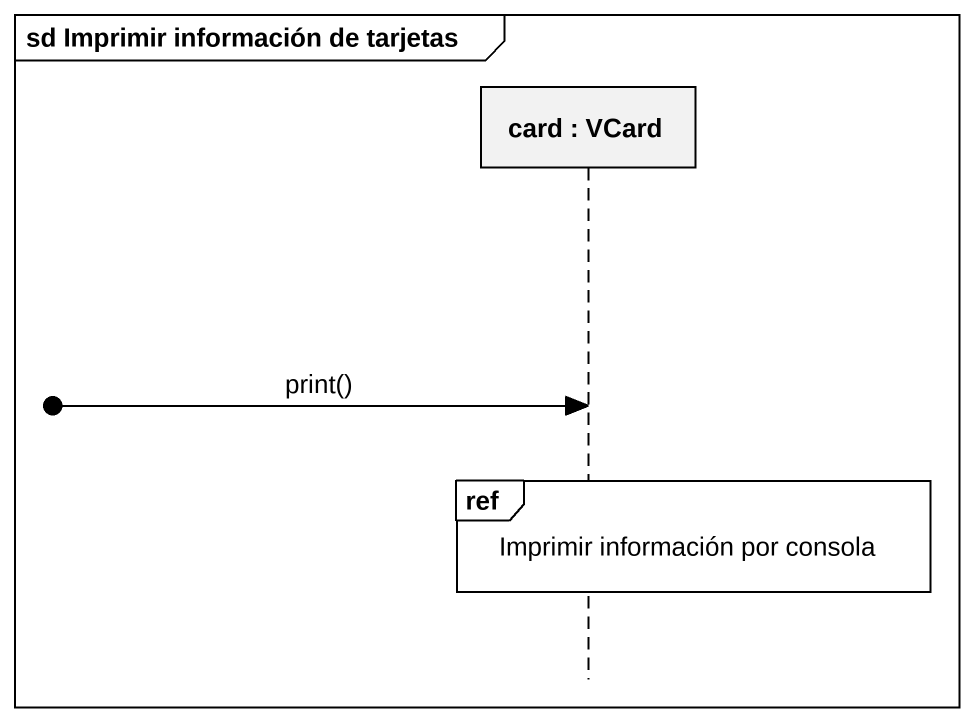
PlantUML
@startuml
mainframe sd Imprimir información de tarjetas
hide footbox
participant "card : VCard" as card_

[o-> card_ : print()
ref over card_ : Imprimir información por consola
@enduml
